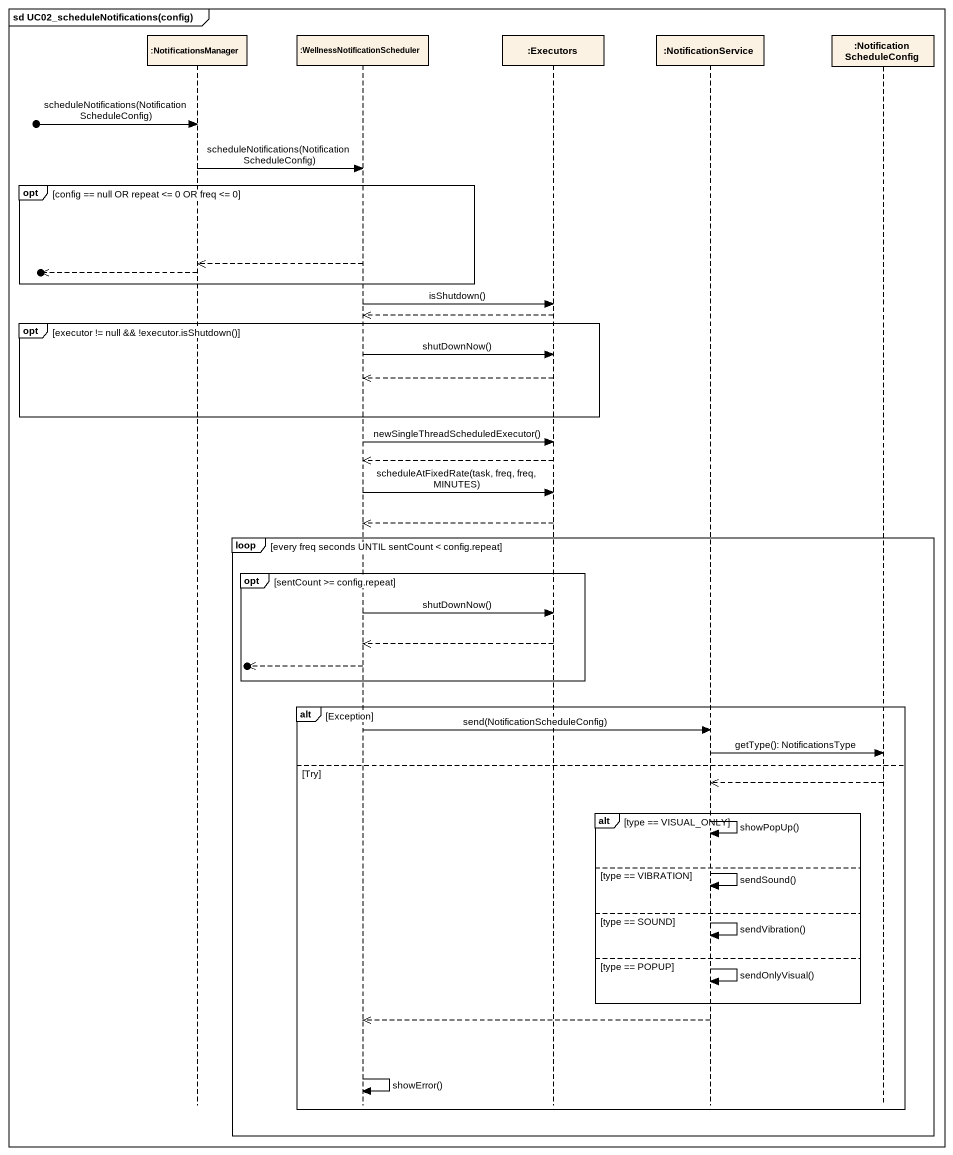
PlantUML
@startuml
mainframe sd UC02_scheduleNotifications(config)
hide footbox
participant ":NotificationsManager" as NotificationsManager
participant ":WellnessNotificationScheduler" as WellnessNotificationSchedule
participant ":Executors" as Executors
participant ":NotificationService" as NotificationService
participant ":NotificationScheduleConfig" as NotificationScheduleConfig

[o-> NotificationsManager : scheduleNotifications(NotificationScheduleConfig)
NotificationsManager -> WellnessNotificationSchedule : scheduleNotifications(NotificationScheduleConfig)
opt config == null OR repeat <= 0 OR freq <= 0
  WellnessNotificationSchedule -->> NotificationsManager
  [o<<-- NotificationsManager
end
WellnessNotificationSchedule -> Executors : isShutdown()
Executors -->> WellnessNotificationSchedule
opt executor != null && !executor.isShutdown()
  WellnessNotificationSchedule -> Executors : shutDownNow()
  Executors -->> WellnessNotificationSchedule
end
WellnessNotificationSchedule -> Executors : newSingleThreadScheduledExecutor()
Executors -->> WellnessNotificationSchedule
WellnessNotificationSchedule -> Executors : scheduleAtFixedRate(task, freq, freq, MINUTES)
Executors -->> WellnessNotificationSchedule
loop every freq seconds UNTIL sentCount < config.repeat
  opt sentCount >= config.repeat
    WellnessNotificationSchedule -> Executors : shutDownNow()
    Executors -->> WellnessNotificationSchedule
    [o<<-- WellnessNotificationSchedule
  end
  alt Exception
    WellnessNotificationSchedule -> NotificationService : send(NotificationScheduleConfig)
    NotificationService -> NotificationScheduleConfig : getType(): NotificationsType
  else Try
    NotificationScheduleConfig -->> NotificationService
    alt type == VISUAL_ONLY
      NotificationService -> NotificationService : showPopUp()
    else type == VIBRATION
      NotificationService -> NotificationService : sendSound()
    else type == SOUND
      NotificationService -> NotificationService : sendVibration()
    else type == POPUP
      NotificationService -> NotificationService : sendOnlyVisual()
    end
    NotificationService -->> WellnessNotificationSchedule
    WellnessNotificationSchedule -> WellnessNotificationSchedule : showError()
  end
end
@enduml
